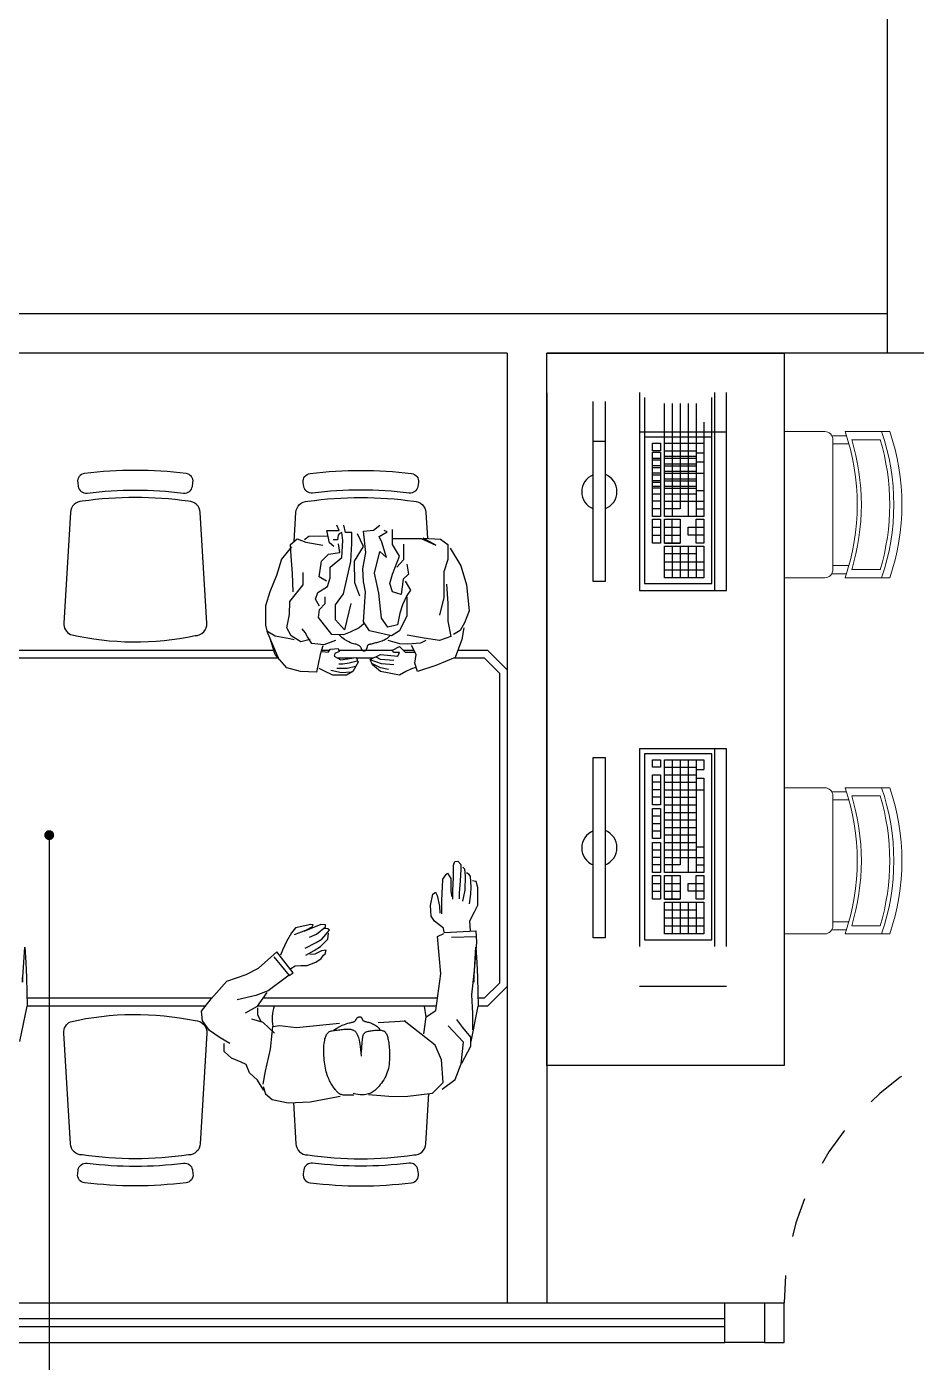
# Model space of a CAD drawing. Header units: millimetres. Extents: x 7034 to 7235, y -465 to -380.
# Drawn here: x 7093.285 to 7095.533, y -390.597 to -387.222 of the extents above; entities that cross this region are included whole.
import ezdxf

# ---------------------------------------------------------------- set-up
doc = ezdxf.new("R2010")
doc.units = ezdxf.units.MM
doc.header["$LTSCALE"] = 0.005
doc.linetypes.add('CONTINUO', pattern=[0])
doc.linetypes.add('DASHED', pattern=[19.05, 12.7, -6.35])
doc.layers.get('0').update_dxf_attribs({"linetype": 'CONTINUO'})
for name, color, linetype in [('0-COTAS', 12, 'Continuous'), ('ARQ-PEITORIAL', 4, 'Continuous'), ('ARQ-TEXTO', 3, 'Continuous'), ('ARQ_ESQUADRIA', 5, 'Continuous'), ('ARQ_JANELAALTA', 150, 'DASHED'), ('ARQ_MOBILIARIO 2', 252, 'Continuous'), ('JANELA', 10, 'Continuous')]:
    doc.layers.add(name, color=color, linetype=linetype)
doc.layers.add('0-LAYOUT', color=250, linetype='Continuous', lineweight=25)
doc.styles.add('50', font='ARIALN.TTF', dxfattribs={"height": 0.1})
doc.dimstyles.new('50', dxfattribs={"dimscale": 0, "dimtxt": 0.1, "dimasz": 0.025, "dimexe": 0.05, "dimexo": 0.05, "dimgap": 0.01, "dimtad": 1, "dimdec": 0, "dimlfac": 100, "dimzin": 0, "dimdsep": 46, "dimtxsty": '50', "dimblk": 'DOT', "dimcen": 0.02, "dimclrd": 1, "dimclre": 1, "dimclrt": 7, "dimadec": 0, "dimazin": 0, "dimtfac": 1, "dimtdec": 0, "dimtofl": 0, "dimtmove": 2, "dimatfit": 2, "dimldrblk": 'DOT', "dimfxl": 0.05, "dimtolj": 1, "dimtzin": 0, "dimlwd": -1, "dimarcsym": 0})

# ---------------------------------------------------------------- blocks, each defined once
blk = doc.blocks.new('vafres')
at = {"lineweight": 13, "ltscale": 0.2}
for p, q in [((2157.847, 914.6481), (2157.847, 914.5352)), ((2157.8675, 914.5521), (2157.8675, 914.6239)), ((2158.1958, 914.5521), (2158.1958, 914.6239)), ((2158.2163, 914.6481), (2158.2163, 914.5352)), ((2157.8573, 914.5386), (2157.8573, 914.5017)), ((2157.8778, 914.5044), (2157.8778, 914.5455)), ((2158.1856, 914.5044), (2158.1856, 914.5448)), ((2158.2061, 914.5386), (2158.2061, 914.5017)), ((2158.1958, 914.5044), (2157.8675, 914.5044)), ((2157.847, 914.4839), (2157.847, 914.3813)), ((2158.2163, 914.4839), (2158.2163, 914.3813))]:
    blk.add_line(p, q, dxfattribs=at)
for centre, radius, start, end in [((2158.0317, 914.1094), 0.5694, 71.0753, 108.9246), ((2158.0317, 914.0889), 0.5694, 71.0753, 108.9246), ((2158.0317, 914.0787), 0.5694, 73.2016, 106.7984), ((2158.0317, 914.0787), 0.5694, 73.2016, 106.7984), ((2158.0317, 913.9966), 0.5694, 71.0753, 108.9246), ((2158.0317, 914.0069), 0.5694, 73.2016, 106.7984), ((2157.8675, 914.4839), 0.0205, 90, 180), ((2158.1958, 914.4839), 0.0205, 360, 90)]:
    blk.add_arc(centre, radius, start, end, dxfattribs=at)
blk = doc.blocks.new('_DOT')
at = {"color": 0, "linetype": 'ByBlock'}
blk.add_line((-0.5, 0), (-1, 0), dxfattribs=at)
at = {"color": 0, "linetype": 'ByBlock', "const_width": 0.5}
blk.add_lwpolyline([(-0.25, 0, 1), (0.25, 0, 1)], format="xyb", close=True, dxfattribs=at)
blk = doc.blocks.new('DOT')
at = {"layer": 'ARQ-TEXTO', "color": 0, "linetype": 'ByBlock'}
blk.add_line((-0.5, 0), (-1, 0), dxfattribs=at)
at = {"layer": 'ARQ-TEXTO', "color": 0, "linetype": 'ByBlock', "const_width": 0.5}
blk.add_lwpolyline([(-0.25, 0, 1), (0.25, 0, 1)], format="xyb", close=True, dxfattribs=at)

msp = doc.modelspace()

# ---------------------------------------------------------------- linework, layer by layer
at = {"layer": '0-LAYOUT'}
for p, q in [((7094.8337, -388.1463), (7094.8337, -388.6463)), ((7094.8464, -388.159), (7094.8464, -388.629)), ((7095.0164, -388.629), (7095.0164, -388.159)), ((7095.0237, -388.6463), (7095.0237, -388.1463)), ((7095.0537, -388.6463), (7095.0537, -388.1463)), ((7094.7166, -388.6238), (7094.7166, -388.1686)), ((7094.7466, -388.1686), (7094.7466, -388.6238)), ((7094.8964, -388.459), (7094.8964, -388.174)), ((7094.9164, -388.174), (7094.9164, -388.459)), ((7094.9364, -388.174), (7094.9364, -388.44)), ((7094.9564, -388.174), (7094.9564, -388.459)), ((7094.9764, -388.174), (7094.9764, -388.459)), ((7094.9964, -388.2209), (7094.9964, -388.459)), ((7095.0237, -388.2463), (7094.8337, -388.2463)), ((7095.0164, -388.259), (7094.8464, -388.259)), ((7095.0537, -388.2463), (7095.0237, -388.2463)), ((7094.7166, -388.2686), (7094.7466, -388.2686)), ((7094.8664, -388.293), (7094.8664, -388.274)), ((7094.8664, -388.274), (7094.8864, -388.274)), ((7094.8864, -388.293), (7094.8664, -388.293)), ((7094.8664, -388.3731), (7094.8664, -388.2971)), ((7094.8664, -388.2971), (7094.8864, -388.2971)), ((7094.8864, -388.274), (7094.8864, -388.293)), ((7094.8864, -388.2971), (7094.8864, -388.3731)), ((7094.8964, -388.274), (7094.9964, -388.274)), ((7094.8964, -388.293), (7094.9764, -388.293)), ((7094.9764, -388.2985), (7094.9964, -388.2985)), ((7094.9964, -388.274), (7094.9964, -388.2985)), ((7094.8664, -388.388), (7094.8664, -388.312)), ((7094.8664, -388.312), (7094.8864, -388.312)), ((7094.8664, -388.3161), (7094.8864, -388.3161)), ((7094.8864, -388.331), (7094.8664, -388.331)), ((7094.8864, -388.312), (7094.8864, -388.388)), ((7094.8964, -388.307), (7094.9764, -388.307)), ((7094.8964, -388.312), (7094.9764, -388.312)), ((7094.8964, -388.326), (7094.9764, -388.326)), ((7094.8964, -388.331), (7094.9764, -388.331)), ((7094.9764, -388.3209), (7094.9964, -388.3209)), ((7094.8664, -388.3351), (7094.8864, -388.3351)), ((7094.8864, -388.35), (7094.8664, -388.35)), ((7094.8664, -388.3541), (7094.8864, -388.3541)), ((7094.8964, -388.345), (7094.9764, -388.345)), ((7094.8964, -388.35), (7094.9964, -388.35)), ((7094.8964, -388.364), (7094.9764, -388.364)), ((7094.8864, -388.369), (7094.8664, -388.369)), ((7094.8864, -388.3731), (7094.8664, -388.3731)), ((7094.8664, -388.459), (7094.8664, -388.383)), ((7094.8664, -388.383), (7094.8864, -388.383)), ((7094.8864, -388.388), (7094.8664, -388.388)), ((7094.8864, -388.383), (7094.8864, -388.459)), ((7094.8964, -388.369), (7094.9764, -388.369)), ((7094.8964, -388.383), (7094.9764, -388.383)), ((7094.8964, -388.388), (7094.9764, -388.388)), ((7094.9764, -388.3939), (7094.9964, -388.3939)), ((7094.8664, -388.402), (7094.8864, -388.402)), ((7094.8864, -388.421), (7094.8664, -388.421)), ((7094.8964, -388.402), (7094.9764, -388.402)), ((7094.8964, -388.421), (7094.9964, -388.421)), ((7094.8864, -388.44), (7094.8664, -388.44)), ((7094.8864, -388.459), (7094.8664, -388.459)), ((7094.8664, -388.5265), (7094.8664, -388.4665)), ((7094.8664, -388.4665), (7094.8864, -388.4665)), ((7094.8864, -388.4665), (7094.8864, -388.5265)), ((7094.9364, -388.44), (7094.8964, -388.44)), ((7094.9964, -388.459), (7094.8964, -388.459)), ((7094.8964, -388.5265), (7094.8964, -388.4665)), ((7094.8964, -388.4665), (7094.9364, -388.4665)), ((7094.9164, -388.5265), (7094.9164, -388.4665)), ((7094.9364, -388.4665), (7094.9364, -388.5265)), ((7094.9764, -388.44), (7094.9964, -388.44)), ((7094.9764, -388.4665), (7094.9964, -388.4665)), ((7094.9764, -388.5265), (7094.9764, -388.4665)), ((7094.9964, -388.4665), (7094.9964, -388.5265)), ((7094.8664, -388.4865), (7094.8864, -388.4865)), ((7094.8964, -388.4865), (7094.9364, -388.4865)), ((7094.9564, -388.5065), (7094.9564, -388.4865)), ((7094.9564, -388.4865), (7094.9964, -388.4865)), ((7094.8664, -388.5065), (7094.8864, -388.5065)), ((7094.8864, -388.5265), (7094.8664, -388.5265)), ((7094.8964, -388.5065), (7094.9364, -388.5065)), ((7094.9364, -388.5265), (7094.8964, -388.5265)), ((7094.8964, -388.5265), (7094.9364, -388.5265)), ((7094.8964, -388.614), (7094.8964, -388.534)), ((7094.8964, -388.534), (7094.9964, -388.534)), ((7094.9164, -388.534), (7094.9164, -388.614)), ((7094.9364, -388.534), (7094.9364, -388.614)), ((7094.9964, -388.5065), (7094.9564, -388.5065)), ((7094.9564, -388.534), (7094.9564, -388.614)), ((7094.9964, -388.5265), (7094.9764, -388.5265)), ((7094.9764, -388.534), (7094.9764, -388.614)), ((7094.9964, -388.534), (7094.9964, -388.614)), ((7094.9764, -388.554), (7094.8964, -388.554)), ((7094.8964, -388.574), (7094.9964, -388.574)), ((7094.8964, -388.594), (7094.9964, -388.594)), ((7094.7466, -388.6238), (7094.7166, -388.6238)), ((7094.8464, -388.629), (7095.0164, -388.629)), ((7094.9964, -388.614), (7094.8964, -388.614)), ((7094.8337, -388.6463), (7095.0237, -388.6463)), ((7095.0237, -388.6463), (7095.0537, -388.6463)), ((7094.7166, -389.5238), (7094.7166, -389.0686)), ((7094.7166, -389.0686), (7094.7466, -389.0686)), ((7094.7466, -389.0686), (7094.7466, -389.5238)), ((7094.8337, -389.0463), (7094.8337, -389.5463)), ((7095.0237, -389.0463), (7094.8337, -389.0463)), ((7094.8464, -389.059), (7094.8464, -389.529)), ((7095.0164, -389.059), (7094.8464, -389.059)), ((7094.8664, -389.093), (7094.8664, -389.074)), ((7094.8664, -389.074), (7094.8864, -389.074)), ((7094.8864, -389.074), (7094.8864, -389.093)), ((7094.8964, -389.359), (7094.8964, -389.074)), ((7094.8964, -389.074), (7094.9964, -389.074)), ((7094.9164, -389.074), (7094.9164, -389.359)), ((7094.9364, -389.074), (7094.9364, -389.34)), ((7094.9564, -389.074), (7094.9564, -389.359)), ((7094.9764, -389.074), (7094.9764, -389.359)), ((7094.9964, -389.074), (7094.9964, -389.0985)), ((7095.0164, -389.529), (7095.0164, -389.059)), ((7095.0237, -389.5463), (7095.0237, -389.0463)), ((7095.0537, -389.0463), (7095.0237, -389.0463)), ((7095.0537, -389.5463), (7095.0537, -389.0463)), ((7094.8864, -389.093), (7094.8664, -389.093)), ((7094.8964, -389.093), (7094.9764, -389.093)), ((7094.9764, -389.0985), (7094.9964, -389.0985)), ((7094.8664, -389.188), (7094.8664, -389.112)), ((7094.8664, -389.112), (7094.8864, -389.112)), ((7094.8864, -389.131), (7094.8664, -389.131)), ((7094.8864, -389.112), (7094.8864, -389.188)), ((7094.8964, -389.112), (7094.9764, -389.112)), ((7094.8964, -389.131), (7094.9764, -389.131)), ((7094.9764, -389.1209), (7094.9964, -389.1209)), ((7094.9964, -389.1209), (7094.9964, -389.359)), ((7094.8864, -389.15), (7094.8664, -389.15)), ((7094.8864, -389.169), (7094.8664, -389.169)), ((7094.8964, -389.15), (7094.9964, -389.15)), ((7094.8964, -389.169), (7094.9764, -389.169)), ((7094.8864, -389.188), (7094.8664, -389.188)), ((7094.8664, -389.2731), (7094.8664, -389.1971)), ((7094.8664, -389.1971), (7094.8864, -389.1971)), ((7094.8864, -389.1971), (7094.8864, -389.2731)), ((7094.8964, -389.188), (7094.9764, -389.188)), ((7094.8964, -389.207), (7094.9764, -389.207)), ((7094.8664, -389.2161), (7094.8864, -389.2161)), ((7094.8664, -389.2351), (7094.8864, -389.2351)), ((7094.8964, -389.226), (7094.9764, -389.226)), ((7094.8964, -389.245), (7094.9764, -389.245)), ((7094.8664, -389.2541), (7094.8864, -389.2541)), ((7094.8864, -389.2731), (7094.8664, -389.2731)), ((7094.8964, -389.264), (7094.9764, -389.264)), ((7094.8664, -389.359), (7094.8664, -389.283)), ((7094.8664, -389.283), (7094.8864, -389.283)), ((7094.8664, -389.302), (7094.8864, -389.302)), ((7094.8864, -389.283), (7094.8864, -389.359)), ((7094.8964, -389.283), (7094.9764, -389.283)), ((7094.8964, -389.302), (7094.9764, -389.302)), ((7094.9764, -389.2939), (7094.9964, -389.2939)), ((7094.8864, -389.321), (7094.8664, -389.321)), ((7094.8864, -389.34), (7094.8664, -389.34)), ((7094.8964, -389.321), (7094.9964, -389.321)), ((7094.9364, -389.34), (7094.8964, -389.34)), ((7094.9764, -389.34), (7094.9964, -389.34)), ((7094.8864, -389.359), (7094.8664, -389.359)), ((7094.8664, -389.4265), (7094.8664, -389.3665)), ((7094.8664, -389.3665), (7094.8864, -389.3665)), ((7094.8864, -389.3665), (7094.8864, -389.4265)), ((7094.9964, -389.359), (7094.8964, -389.359)), ((7094.8964, -389.4265), (7094.8964, -389.3665)), ((7094.8964, -389.3665), (7094.9364, -389.3665)), ((7094.9164, -389.4265), (7094.9164, -389.3665)), ((7094.9364, -389.3665), (7094.9364, -389.4265)), ((7094.9764, -389.3665), (7094.9964, -389.3665)), ((7094.9764, -389.4265), (7094.9764, -389.3665)), ((7094.9964, -389.3665), (7094.9964, -389.4265)), ((7094.8664, -389.3865), (7094.8864, -389.3865)), ((7094.8664, -389.4065), (7094.8864, -389.4065)), ((7094.8964, -389.3865), (7094.9364, -389.3865)), ((7094.8964, -389.4065), (7094.9364, -389.4065)), ((7094.9564, -389.4065), (7094.9564, -389.3865)), ((7094.9564, -389.3865), (7094.9964, -389.3865)), ((7094.9964, -389.4065), (7094.9564, -389.4065)), ((7094.8864, -389.4265), (7094.8664, -389.4265)), ((7094.9364, -389.4265), (7094.8964, -389.4265)), ((7094.8964, -389.4265), (7094.9364, -389.4265)), ((7094.8964, -389.514), (7094.8964, -389.434)), ((7094.8964, -389.434), (7094.9964, -389.434)), ((7094.9164, -389.434), (7094.9164, -389.514)), ((7094.9364, -389.434), (7094.9364, -389.514)), ((7094.9564, -389.434), (7094.9564, -389.514)), ((7094.9964, -389.4265), (7094.9764, -389.4265)), ((7094.9764, -389.434), (7094.9764, -389.514)), ((7094.9964, -389.434), (7094.9964, -389.514)), ((7094.9764, -389.454), (7094.8964, -389.454)), ((7094.8964, -389.474), (7094.9964, -389.474)), ((7094.8964, -389.494), (7094.9964, -389.494)), ((7094.9964, -389.514), (7094.8964, -389.514)), ((7094.7466, -389.5238), (7094.7166, -389.5238)), ((7094.8464, -389.529), (7095.0164, -389.529)), ((7094.8337, -389.6463), (7095.0237, -389.6463)), ((7095.0237, -389.6463), (7095.0537, -389.6463))]:
    msp.add_line(p, q, dxfattribs=at)
msp.add_lwpolyline([(7094.5993, -389.8469), (7094.5993, -388.0469), (7095.1993, -388.0469), (7095.1993, -389.8469)], close=True, dxfattribs=at)
at = {"layer": '0-LAYOUT', "linetype": 'ByBlock'}
for points in [[(7093.5592, -388.3927, -0.030867), (7093.6812, -388.4002, 0.408428), (7093.7034, -388.3832), (7093.7049, -388.3733, 0.419966), (7093.6875, -388.3506, 0.030916), (7093.5592, -388.3427, 0.030916), (7093.4309, -388.3506, 0.419966), (7093.4136, -388.3733), (7093.415, -388.3832, 0.408428), (7093.4373, -388.4002, -0.030867)], [(7094.1293, -388.3927, 0.030867), (7094.0073, -388.4002, -0.408428), (7093.9851, -388.3832), (7093.9837, -388.3733, -0.419966), (7094.001, -388.3506, -0.030916), (7094.1293, -388.3427, -0.030916), (7094.2576, -388.3506, -0.419966), (7094.2749, -388.3733), (7094.2735, -388.3832, -0.408428), (7094.2512, -388.4002, 0.030867)], [(7093.425, -388.4209, 0.399285), (7093.395, -388.4494), (7093.3781, -388.7288, 0.305593), (7093.3954, -388.7575, 0.109362), (7093.7104, -388.7603, 0.429301), (7093.7403, -388.7288), (7093.7234, -388.4494, 0.399285), (7093.6935, -388.4209, 0.071734)], [(7093.425, -390.0728, -0.399285), (7093.395, -390.0444), (7093.3781, -389.765, -0.305593), (7093.3954, -389.7363, -0.109362), (7093.7104, -389.7335, -0.429301), (7093.7403, -389.765), (7093.7234, -390.0444, -0.399285), (7093.6935, -390.0728, -0.071734)], [(7093.5592, -390.1011, 0.030867), (7093.6812, -390.0935, -0.408428), (7093.7034, -390.1105), (7093.7049, -390.1204, -0.419966), (7093.6875, -390.1431, -0.030916), (7093.5592, -390.1511, -0.030916), (7093.4309, -390.1431, -0.419966), (7093.4136, -390.1204), (7093.415, -390.1105, -0.408428), (7093.4373, -390.0935, 0.030867)], [(7094.1293, -390.1011, -0.030867), (7094.0073, -390.0935, 0.408428), (7093.9851, -390.1105), (7093.9837, -390.1204, 0.419966), (7094.001, -390.1431, 0.030916), (7094.1293, -390.1511, 0.030916), (7094.2576, -390.1431, 0.419966), (7094.2749, -390.1204), (7094.2735, -390.1105, 0.408428), (7094.2512, -390.0935, -0.030867)]]:
    msp.add_lwpolyline(points, format="xyb", close=True, dxfattribs=at)
for points in [[(7093.9607, -388.5225), (7093.9651, -388.4494, -0.399285), (7093.9951, -388.4209, -0.071734), (7094.2635, -388.4209, -0.399285), (7094.2935, -388.4494), (7094.2974, -388.5144)], [(7093.9588, -389.9404), (7093.9651, -390.0444, 0.399285), (7093.9951, -390.0728, 0.071734), (7094.2635, -390.0728, 0.399285), (7094.2935, -390.0444), (7094.3012, -389.9177)]]:
    msp.add_lwpolyline(points, format="xyb", dxfattribs=at)
for points in [[(7092.8118, -388.7969), (7093.9125, -388.7969)], [(7094.03, -388.7969), (7094.0507, -388.7969)], [(7094.0731, -388.7969), (7094.2103, -388.7969)], [(7094.2359, -388.7969), (7094.263, -388.7969)], [(7094.3749, -388.7969), (7094.4493, -388.7969), (7094.4993, -388.8469), (7094.4993, -389.6469), (7094.4493, -389.6969), (7094.425, -389.6969)], [(7092.7957, -388.8169), (7093.9209, -388.8169)], [(7094.0696, -388.8169), (7094.1114, -388.8169)], [(7094.1179, -388.8169), (7094.1603, -388.8169)], [(7094.3662, -388.8169), (7094.441, -388.8169), (7094.4793, -388.8552), (7094.4793, -389.6386), (7094.441, -389.6769), (7094.4252, -389.6769)], [(7093.7527, -389.6769), (7093.2852, -389.6769)], [(7094.3227, -389.6769), (7093.8822, -389.6769)], [(7093.7366, -389.6969), (7093.2849, -389.6969)], [(7094.3201, -389.6969), (7093.8682, -389.6969)]]:
    msp.add_lwpolyline(points, dxfattribs=at)
at = {"layer": '0-LAYOUT'}
for centre, radius, start, end in [((7094.7337, -388.397), 0.0462, 111.7976, 248.2024), ((7094.7298, -388.3963), 0.0468, 290.9733, 69.0267), ((7094.7337, -389.297), 0.0462, 111.7976, 248.2024), ((7094.7298, -389.2963), 0.0468, 290.9733, 69.0267)]:
    msp.add_arc(centre, radius, start, end, dxfattribs=at)
at = {"layer": 'ARQ-PEITORIAL'}
for p, q in [((7095.4593, -385.1469), (7095.4593, -388.0469)), ((7095.4593, -387.9469), (7090.6293, -387.9469)), ((7094.4993, -388.0469), (7090.7293, -388.0469)), ((7094.4993, -388.0469), (7094.4993, -390.4469)), ((7095.9993, -388.0469), (7094.5993, -388.0469)), ((7094.5993, -388.1469), (7094.5993, -390.4469))]:
    msp.add_line(p, q, dxfattribs=at)
at = {"layer": 'ARQ_ESQUADRIA'}
for p, q in [((7095.1493, -390.4469), (7095.1993, -390.4469)), ((7095.1993, -390.5469), (7095.1993, -390.4469)), ((7095.0493, -390.4869), (7090.7293, -390.4869)), ((7095.0493, -390.5069), (7090.7293, -390.5069)), ((7095.1493, -390.5469), (7095.1993, -390.5469))]:
    msp.add_line(p, q, dxfattribs=at)
at = {"layer": 'ARQ_JANELAALTA'}
msp.add_arc((7095.9, -390.4469), 0.7007, 92.5089, 180, dxfattribs=at)
at = {"layer": 'ARQ_MOBILIARIO 2', "linetype": 'Continuous'}
for p, q in [((7094.0435, -388.4949), (7094.0747, -388.495)), ((7094.0499, -388.5255), (7094.0435, -388.4949)), ((7094.0747, -388.495), (7094.0683, -388.481)), ((7094.0747, -388.5029), (7094.0719, -388.5069)), ((7094.0811, -388.4996), (7094.0747, -388.5029)), ((7094.0838, -388.5196), (7094.0811, -388.4996)), ((7094.0903, -388.4996), (7094.0866, -388.481)), ((7094.1068, -388.4996), (7094.0903, -388.4996)), ((7094.1068, -388.5275), (7094.1068, -388.4996)), ((7094.1361, -388.5349), (7094.1206, -388.503)), ((7094.1362, -388.4963), (7094.1609, -388.4937)), ((7094.1416, -388.5502), (7094.1362, -388.4963)), ((7094.1609, -388.4937), (7094.1775, -388.4811)), ((7094.1756, -388.5103), (7094.1958, -388.4984)), ((7094.1958, -388.4984), (7094.1885, -388.4951)), ((7094.2095, -388.5303), (7094.2096, -388.4918)), ((7093.9536, -388.5361), (7093.9288, -388.5673)), ((7093.9517, -388.5301), (7093.9683, -388.5161)), ((7093.9535, -388.5593), (7093.9517, -388.5301)), ((7093.9683, -388.5161), (7093.9903, -388.5241)), ((7093.9976, -388.5102), (7093.9866, -388.5181)), ((7093.9903, -388.5241), (7094.0334, -388.5315)), ((7094.0464, -388.5089), (7093.9976, -388.5102)), ((7094.0609, -388.5348), (7094.0499, -388.5255)), ((7094.0701, -388.5182), (7094.0591, -388.5182)), ((7094.0719, -388.5069), (7094.0701, -388.5182)), ((7094.0765, -388.5501), (7094.0728, -388.5288)), ((7094.0811, -388.5627), (7094.0838, -388.5196)), ((7094.104, -388.5734), (7094.1068, -388.5275)), ((7094.1132, -388.5721), (7094.1361, -388.5349)), ((7094.182, -388.5243), (7094.1756, -388.5103)), ((7094.1939, -388.5628), (7094.182, -388.5243)), ((7094.2095, -388.515), (7094.282, -388.5151)), ((7094.2269, -388.5595), (7094.2095, -388.5303)), ((7094.237, -388.529), (7094.237, -388.5689)), ((7094.282, -388.5151), (7094.3187, -388.5317)), ((7094.2866, -388.5137), (7094.3306, -388.5164)), ((7094.3187, -388.5317), (7094.2866, -388.5137)), ((7094.3306, -388.5164), (7094.349, -388.5304)), ((7094.349, -388.5304), (7094.3489, -388.5676)), ((7093.9288, -388.5673), (7093.9159, -388.6084)), ((7093.9562, -388.6038), (7093.9535, -388.5593)), ((7094.0297, -388.572), (7094.0471, -388.5547)), ((7094.0471, -388.5547), (7094.0765, -388.5501)), ((7094.0517, -388.5873), (7094.0811, -388.5627)), ((7094.1342, -388.592), (7094.1416, -388.5502)), ((7094.1636, -388.6027), (7094.1774, -388.5475)), ((7094.1774, -388.5475), (7094.1939, -388.5628)), ((7094.2095, -388.6054), (7094.2269, -388.5595)), ((7094.237, -388.5689), (7094.2205, -388.5874)), ((7094.3489, -388.5676), (7094.3388, -388.5995)), ((7094.3554, -388.5397), (7094.382, -388.5843)), ((7093.958, -388.6497), (7093.9562, -388.6038)), ((7093.9837, -388.6318), (7093.9838, -388.6005)), ((7094.0241, -388.6119), (7094.0297, -388.572)), ((7094.0517, -388.6145), (7094.0517, -388.5873)), ((7094.0856, -388.6544), (7094.104, -388.5734)), ((7094.114, -388.6272), (7094.1132, -388.5721)), ((7094.136, -388.6239), (7094.1342, -388.592)), ((7094.1746, -388.6532), (7094.1636, -388.6027)), ((7094.2453, -388.5795), (7094.2498, -388.6054)), ((7094.3388, -388.5995), (7094.3388, -388.664)), ((7094.382, -388.5843), (7094.3966, -388.6321)), ((7093.9159, -388.6084), (7093.8993, -388.6496)), ((7093.9498, -388.6743), (7093.9837, -388.6318)), ((7094.0204, -388.6517), (7094.0452, -388.6365)), ((7094.0425, -388.6225), (7094.0241, -388.6119)), ((7094.0452, -388.6365), (7094.0517, -388.6145)), ((7094.1268, -388.6611), (7094.114, -388.6272)), ((7094.1406, -388.6498), (7094.136, -388.6239)), ((7094.2021, -388.6286), (7094.2095, -388.6054)), ((7094.2094, -388.6499), (7094.2021, -388.6286)), ((7094.2361, -388.618), (7094.2314, -388.6566)), ((7094.2498, -388.6054), (7094.2361, -388.618)), ((7094.2416, -388.6227), (7094.2544, -388.6453)), ((7094.3461, -388.6301), (7094.3488, -388.6793)), ((7094.3966, -388.6321), (7094.403, -388.6979)), ((7093.8993, -388.6496), (7093.8883, -388.6855)), ((7094.0149, -388.6683), (7094.0204, -388.6517)), ((7094.025, -388.6856), (7094.0149, -388.6683)), ((7094.0388, -388.679), (7094.0388, -388.6624)), ((7094.0654, -388.6823), (7094.0856, -388.6544)), ((7094.136, -388.7256), (7094.1406, -388.6498)), ((7094.1818, -388.7163), (7094.1746, -388.6532)), ((7094.2314, -388.6566), (7094.2094, -388.6499)), ((7094.2452, -388.6592), (7094.2342, -388.6825)), ((7094.2452, -388.6626), (7094.2451, -388.7104)), ((7094.2544, -388.6453), (7094.2452, -388.6592)), ((7094.3388, -388.664), (7094.3277, -388.7085)), ((7093.8883, -388.6855), (7093.8882, -388.734)), ((7093.9488, -388.7068), (7093.9498, -388.6743)), ((7094.0222, -388.7142), (7094.025, -388.6943)), ((7094.025, -388.6943), (7094.0388, -388.679)), ((7094.0653, -388.7209), (7094.0654, -388.6823)), ((7094.1039, -388.679), (7094.0882, -388.7455)), ((7094.2277, -388.7037), (7094.2222, -388.733)), ((7094.2342, -388.6825), (7094.2277, -388.7037)), ((7094.3488, -388.6793), (7094.3488, -388.7238)), ((7094.403, -388.6979), (7094.391, -388.7285)), ((7093.8882, -388.734), (7093.8919, -388.748)), ((7093.9424, -388.7407), (7093.9488, -388.7068)), ((7094.0561, -388.7574), (7094.0222, -388.7142)), ((7094.0882, -388.7455), (7094.0653, -388.7209)), ((7094.1369, -388.7302), (7094.1249, -388.7409)), ((7094.1515, -388.7482), (7094.136, -388.7256)), ((7094.1974, -388.7389), (7094.1818, -388.7163)), ((7094.2222, -388.733), (7094.1974, -388.7389)), ((7094.2451, -388.7104), (7094.2268, -388.7482)), ((7094.3488, -388.7238), (7094.357, -388.7623)), ((7094.391, -388.7285), (7094.38, -388.7471)), ((7093.8919, -388.748), (7093.913, -388.7606)), ((7093.9209, -388.817), (7093.8928, -388.75)), ((7093.913, -388.8078), (7093.8992, -388.7652)), ((7093.913, -388.7606), (7093.9497, -388.7679)), ((7093.9534, -388.7606), (7093.9424, -388.7407)), ((7093.9497, -388.7679), (7093.9607, -388.7699)), ((7093.9772, -388.7759), (7093.9534, -388.7606)), ((7094.0011, -388.77), (7093.9772, -388.7759)), ((7093.9882, -388.7527), (7093.9809, -388.7434)), ((7093.9946, -388.7633), (7093.9882, -388.7527)), ((7094.0056, -388.7806), (7093.9946, -388.7633)), ((7094.0653, -388.7727), (7094.0359, -388.7833)), ((7094.0855, -388.7588), (7094.0561, -388.7574)), ((7094.0816, -388.765), (7094.0745, -388.7587)), ((7094.088, -388.7699), (7094.0816, -388.765)), ((7094.102, -388.7515), (7094.0855, -388.7588)), ((7094.0937, -388.7737), (7094.088, -388.7699)), ((7094.1249, -388.7409), (7094.102, -388.7515)), ((7094.2066, -388.7609), (7094.1515, -388.7482)), ((7094.186, -388.773), (7094.1828, -388.7742)), ((7094.1893, -388.7716), (7094.186, -388.773)), ((7094.1926, -388.7697), (7094.1893, -388.7716)), ((7094.196, -388.7674), (7094.1926, -388.7697)), ((7094.1995, -388.7645), (7094.196, -388.7674)), ((7094.2277, -388.7808), (7094.1983, -388.7728)), ((7094.2029, -388.7609), (7094.1995, -388.7645)), ((7094.2268, -388.7482), (7094.2066, -388.7609)), ((7094.2891, -388.7669), (7094.246, -388.7589)), ((7094.2937, -388.7729), (7094.2799, -388.7795)), ((7094.3277, -388.7729), (7094.2891, -388.7669)), ((7094.357, -388.7623), (7094.3277, -388.7729)), ((7094.38, -388.7471), (7094.3635, -388.7577)), ((7094.3845, -388.7703), (7094.368, -388.8161)), ((7094.3892, -388.7411), (7094.3845, -388.7703)), ((7094.0359, -388.7833), (7094.0056, -388.7806)), ((7094.0332, -388.7866), (7094.0267, -388.8079)), ((7094.0313, -388.8006), (7094.0469, -388.8019)), ((7094.0469, -388.8019), (7094.0524, -388.7946)), ((7094.0524, -388.7946), (7094.0717, -388.7926)), ((7094.0634, -388.8053), (7094.0616, -388.8126)), ((7094.0744, -388.8006), (7094.0634, -388.8053)), ((7094.0717, -388.7926), (7094.0744, -388.8006)), ((7094.0988, -388.7765), (7094.0937, -388.7737)), ((7094.1033, -388.7785), (7094.0988, -388.7765)), ((7094.1072, -388.7799), (7094.1033, -388.7785)), ((7094.1107, -388.7809), (7094.1072, -388.7799)), ((7094.1138, -388.7817), (7094.1107, -388.7809)), ((7094.1165, -388.7824), (7094.1138, -388.7817)), ((7094.1189, -388.7831), (7094.1165, -388.7824)), ((7094.121, -388.7837), (7094.1189, -388.7831)), ((7094.1228, -388.7844), (7094.121, -388.7837)), ((7094.1244, -388.7852), (7094.1228, -388.7844)), ((7094.1257, -388.786), (7094.1244, -388.7852)), ((7094.1269, -388.7868), (7094.1257, -388.786)), ((7094.1278, -388.7877), (7094.1269, -388.7868)), ((7094.1286, -388.7887), (7094.1278, -388.7877)), ((7094.1292, -388.7898), (7094.1286, -388.7887)), ((7094.1298, -388.7909), (7094.1292, -388.7898)), ((7094.1303, -388.792), (7094.1298, -388.7909)), ((7094.1308, -388.7932), (7094.1303, -388.792)), ((7094.1312, -388.7943), (7094.1308, -388.7932)), ((7094.1317, -388.7953), (7094.1312, -388.7943)), ((7094.1322, -388.7963), (7094.1317, -388.7953)), ((7094.1328, -388.7972), (7094.1322, -388.7963)), ((7094.1335, -388.798), (7094.1328, -388.7972)), ((7094.1343, -388.7987), (7094.1335, -388.798)), ((7094.1351, -388.7992), (7094.1343, -388.7987)), ((7094.1359, -388.7996), (7094.1351, -388.7992)), ((7094.1368, -388.7998), (7094.1359, -388.7996)), ((7094.1376, -388.7999), (7094.1368, -388.7998)), ((7094.1385, -388.7997), (7094.1376, -388.7999)), ((7094.1393, -388.7993), (7094.1385, -388.7997)), ((7094.1402, -388.7987), (7094.1393, -388.7993)), ((7094.141, -388.7979), (7094.1402, -388.7987)), ((7094.1417, -388.7971), (7094.141, -388.7979)), ((7094.1424, -388.7961), (7094.1417, -388.7971)), ((7094.143, -388.795), (7094.1424, -388.7961)), ((7094.1436, -388.7939), (7094.143, -388.795)), ((7094.144, -388.7927), (7094.1436, -388.7939)), ((7094.1444, -388.7915), (7094.144, -388.7927)), ((7094.1447, -388.7904), (7094.1444, -388.7915)), ((7094.1449, -388.7893), (7094.1447, -388.7904)), ((7094.1452, -388.7882), (7094.1449, -388.7893)), ((7094.1455, -388.7872), (7094.1452, -388.7882)), ((7094.1458, -388.7863), (7094.1455, -388.7872)), ((7094.1463, -388.7854), (7094.1458, -388.7863)), ((7094.1469, -388.7847), (7094.1463, -388.7854)), ((7094.1477, -388.7841), (7094.1469, -388.7847)), ((7094.1486, -388.7836), (7094.1477, -388.7841)), ((7094.1497, -388.7832), (7094.1486, -388.7836)), ((7094.151, -388.7828), (7094.1497, -388.7832)), ((7094.1524, -388.7825), (7094.151, -388.7828)), ((7094.154, -388.7821), (7094.1524, -388.7825)), ((7094.1556, -388.7817), (7094.154, -388.7821)), ((7094.1575, -388.7813), (7094.1556, -388.7817)), ((7094.1594, -388.7808), (7094.1575, -388.7813)), ((7094.1615, -388.7803), (7094.1594, -388.7808)), ((7094.1637, -388.7796), (7094.1615, -388.7803)), ((7094.1661, -388.779), (7094.1637, -388.7796)), ((7094.1685, -388.7783), (7094.1661, -388.779)), ((7094.1711, -388.7775), (7094.1685, -388.7783)), ((7094.1739, -388.7767), (7094.1711, -388.7775)), ((7094.1767, -388.7759), (7094.1739, -388.7767)), ((7094.1797, -388.7751), (7094.1767, -388.7759)), ((7094.1828, -388.7742), (7094.1797, -388.7751)), ((7094.2093, -388.7974), (7094.2267, -388.7881)), ((7094.212, -388.8034), (7094.2093, -388.7974)), ((7094.2267, -388.8034), (7094.212, -388.8034)), ((7094.223, -388.8127), (7094.2267, -388.8034)), ((7094.2267, -388.7881), (7094.2414, -388.8021)), ((7094.2478, -388.7822), (7094.2277, -388.7808)), ((7094.2414, -388.8021), (7094.2643, -388.8021)), ((7094.2799, -388.7795), (7094.2478, -388.7822)), ((7094.2689, -388.8081), (7094.257, -388.7855)), ((7093.9423, -388.8417), (7093.913, -388.8078)), ((7094.0267, -388.8079), (7094.0175, -388.8524)), ((7094.0616, -388.8126), (7094.079, -388.8219)), ((7094.0833, -388.8328), (7094.0739, -388.8328)), ((7094.079, -388.8219), (7094.1175, -388.8159)), ((7094.0994, -388.8302), (7094.0833, -388.8328)), ((7094.1154, -388.8385), (7094.0947, -388.8432)), ((7094.1201, -388.825), (7094.0994, -388.8302)), ((7094.1221, -388.8279), (7094.1092, -388.8511)), ((7094.1175, -388.8159), (7094.1221, -388.8279)), ((7094.1524, -388.8206), (7094.179, -388.808)), ((7094.1588, -388.8346), (7094.1524, -388.8206)), ((7094.1818, -388.8318), (7094.1528, -388.8214)), ((7094.1787, -388.8422), (7094.1569, -388.8308)), ((7094.179, -388.8512), (7094.1588, -388.8346)), ((7094.1788, -388.8204), (7094.1679, -388.8152)), ((7094.213, -388.8236), (7094.1788, -388.8204)), ((7094.179, -388.808), (7094.223, -388.8127)), ((7094.213, -388.8344), (7094.1818, -388.8318)), ((7094.2661, -388.83), (7094.2689, -388.8081)), ((7094.2725, -388.8513), (7094.2661, -388.83)), ((7094.3184, -388.836), (7094.2725, -388.8513)), ((7094.368, -388.8161), (7094.3184, -388.836)), ((7093.9771, -388.851), (7093.9423, -388.8417)), ((7094.0175, -388.8524), (7093.9771, -388.851)), ((7094.0359, -388.8497), (7094.0239, -388.8438)), ((7094.0588, -388.8604), (7094.0359, -388.8497)), ((7094.0806, -388.8545), (7094.0537, -388.8489)), ((7094.0927, -388.8604), (7094.0588, -388.8604)), ((7094.0947, -388.8432), (7094.0682, -388.8432)), ((7094.1051, -388.8525), (7094.0806, -388.8545)), ((7094.1092, -388.8511), (7094.0927, -388.8604)), ((7094.199, -388.8463), (7094.1787, -388.8422)), ((7094.2267, -388.8605), (7094.179, -388.8512)), ((7094.2432, -388.8513), (7094.2267, -388.8605)), ((7094.257, -388.844), (7094.2432, -388.8513)), ((7094.268, -388.8406), (7094.257, -388.844)), ((7094.3634, -389.3716), (7094.3635, -389.3406)), ((7094.3635, -389.3406), (7094.3664, -389.3316)), ((7094.3664, -389.3316), (7094.3748, -389.33)), ((7094.3748, -389.33), (7094.3816, -389.3391)), ((7094.3816, -389.3391), (7094.3823, -389.3512)), ((7094.3921, -389.3505), (7094.3868, -389.3452)), ((7094.3355, -389.3965), (7094.3362, -389.3761)), ((7094.3362, -389.3761), (7094.3445, -389.364)), ((7094.3445, -389.364), (7094.3484, -389.361)), ((7094.3484, -389.361), (7094.3566, -389.3739)), ((7094.3566, -389.3739), (7094.3566, -389.389)), ((7094.3619, -389.4048), (7094.3634, -389.3716)), ((7094.38, -389.3799), (7094.3778, -389.4116)), ((7094.3823, -389.3512), (7094.38, -389.3799)), ((7094.3936, -389.3686), (7094.3921, -389.3505)), ((7094.3929, -389.4033), (7094.3936, -389.3686)), ((7094.4034, -389.3641), (7094.3967, -389.3595)), ((7094.4065, -389.3693), (7094.4034, -389.3641)), ((7094.408, -389.395), (7094.4065, -389.3693)), ((7094.4208, -389.3822), (7094.4118, -389.3799)), ((7094.3052, -389.4425), (7094.3112, -389.4138)), ((7094.3112, -389.4138), (7094.3181, -389.4086)), ((7094.3181, -389.4086), (7094.3218, -389.4176)), ((7094.3339, -389.4312), (7094.3347, -389.4101)), ((7094.3347, -389.4101), (7094.3355, -389.3965)), ((7094.3566, -389.389), (7094.3566, -389.4071)), ((7094.3566, -389.4071), (7094.3588, -389.4207)), ((7094.3619, -389.4268), (7094.3619, -389.4048)), ((7094.3778, -389.4116), (7094.3778, -389.426)), ((7094.3868, -389.4313), (7094.3929, -389.4033)), ((7094.4042, -389.4381), (7094.4073, -389.4139)), ((7094.4073, -389.4139), (7094.408, -389.395)), ((7094.4246, -389.3973), (7094.4208, -389.3822)), ((7094.4246, -389.4419), (7094.4246, -389.3973)), ((7094.3067, -389.469), (7094.3052, -389.4425)), ((7094.3218, -389.4176), (7094.3278, -389.4441)), ((7094.3278, -389.4441), (7094.3293, -389.4622)), ((7094.3339, -389.4638), (7094.3339, -389.4312)), ((7094.4162, -389.4585), (7094.4246, -389.4419)), ((7094.3158, -389.4818), (7094.3067, -389.469)), ((7094.3384, -389.5), (7094.3158, -389.4818)), ((7094.4049, -389.4812), (7094.4162, -389.4585)), ((7094.4064, -389.5061), (7094.4049, -389.4812)), ((7093.9536, -389.5116), (7093.941, -389.5331)), ((7093.9639, -389.499), (7093.9536, -389.5116)), ((7093.9618, -389.516), (7093.9906, -389.505)), ((7094.0025, -389.4902), (7093.9639, -389.499)), ((7094.0284, -389.4902), (7093.9854, -389.5079)), ((7093.9906, -389.505), (7094.0061, -389.4961)), ((7093.9995, -389.5228), (7094.0173, -389.5153)), ((7094.0084, -389.4909), (7094.0025, -389.4902)), ((7094.0061, -389.4961), (7094.0084, -389.4909)), ((7094.0173, -389.5153), (7094.0403, -389.4961)), ((7094.0403, -389.4917), (7094.0284, -389.4902)), ((7094.0306, -389.5279), (7094.0499, -389.505)), ((7094.0462, -389.5013), (7094.0365, -389.5005)), ((7094.0403, -389.4961), (7094.0403, -389.4917)), ((7094.0499, -389.505), (7094.0462, -389.5013)), ((7094.0462, -389.5279), (7094.0476, -389.5124)), ((7094.3232, -389.5209), (7094.3394, -389.5129)), ((7094.3399, -389.5106), (7094.3384, -389.5)), ((7094.3399, -389.5106), (7094.4196, -389.5067)), ((7094.4196, -389.5067), (7094.4216, -389.5355)), ((7093.941, -389.5331), (7093.9313, -389.5553)), ((7093.9883, -389.5501), (7094.0165, -389.5361)), ((7094.0113, -389.5561), (7094.0276, -389.5457)), ((7094.0165, -389.5361), (7094.0306, -389.5279)), ((7094.0276, -389.5457), (7094.0462, -389.5279)), ((7094.3314, -389.6153), (7094.3232, -389.5209)), ((7094.3581, -389.5229), (7094.4217, -389.521)), ((7094.4216, -389.5355), (7094.4154, -389.6071)), ((7093.8702, -389.6007), (7093.9172, -389.5597)), ((7093.9092, -389.572), (7093.9479, -389.619)), ((7093.9583, -389.613), (7093.9172, -389.5597)), ((7093.9313, -389.5553), (7093.9262, -389.5679)), ((7093.9898, -389.5679), (7094.0113, -389.5561)), ((7094.0128, -389.5657), (7094.0002, -389.5665)), ((7094.0298, -389.5569), (7094.0128, -389.5657)), ((7094.0158, -389.5857), (7094.0291, -389.5768)), ((7094.0291, -389.5768), (7094.035, -389.5679)), ((7094.0417, -389.5554), (7094.0298, -389.5569)), ((7094.035, -389.5679), (7094.0394, -389.5642)), ((7094.0394, -389.5642), (7094.0417, -389.5554)), ((7093.8394, -389.617), (7093.8702, -389.6007)), ((7093.9479, -389.619), (7093.9583, -389.613)), ((7093.952, -389.602), (7093.9631, -389.5953)), ((7093.9631, -389.5953), (7093.9772, -389.5938)), ((7093.9772, -389.5938), (7093.9935, -389.5939)), ((7093.9935, -389.5939), (7094.0158, -389.5857)), ((7094.321, -389.6891), (7094.3314, -389.6153)), ((7094.4154, -389.6071), (7094.4091, -389.6686)), ((7093.7513, -389.6785), (7093.7903, -389.6335)), ((7093.7903, -389.6335), (7093.8394, -389.617)), ((7093.9478, -389.6189), (7093.8947, -389.658)), ((7093.7267, -389.7092), (7093.7513, -389.6785)), ((7093.8639, -389.6703), (7093.8169, -389.6805)), ((7093.8947, -389.658), (7093.8639, -389.6703)), ((7093.868, -389.6971), (7093.8926, -389.6621)), ((7094.4091, -389.6686), (7094.4112, -389.7157)), ((7093.2849, -389.6968), (7093.2668, -389.7865)), ((7093.7288, -389.7338), (7093.7267, -389.7092)), ((7093.8373, -389.7133), (7093.868, -389.6971)), ((7093.868, -389.7011), (7093.868, -389.7176)), ((7093.868, -389.7176), (7093.8763, -389.7359)), ((7094.2944, -389.7239), (7094.2899, -389.6969)), ((7094.2944, -389.7239), (7094.3189, -389.7076)), ((7094.3189, -389.7076), (7094.321, -389.6891)), ((7094.4251, -389.6968), (7094.407, -389.7865)), ((7094.4112, -389.7157), (7094.4111, -389.7567)), ((7093.7471, -389.7583), (7093.7288, -389.7338)), ((7093.8822, -389.7379), (7093.8535, -389.7298)), ((7093.9112, -389.7647), (7093.8822, -389.7379)), ((7093.905, -389.7647), (7093.9071, -389.7481)), ((7093.9071, -389.7481), (7093.9233, -389.7461)), ((7093.9233, -389.7461), (7093.9665, -389.7504)), ((7093.9665, -389.7504), (7094.075, -389.7402)), ((7094.0688, -389.7524), (7094.0761, -389.7484)), ((7094.0761, -389.7484), (7094.0823, -389.7453)), ((7094.0823, -389.7453), (7094.0877, -389.743)), ((7094.0877, -389.743), (7094.0922, -389.7413)), ((7094.0922, -389.7413), (7094.0961, -389.7401)), ((7094.0961, -389.7401), (7094.0994, -389.7393)), ((7094.0994, -389.7393), (7094.1021, -389.7386)), ((7094.1021, -389.7386), (7094.1044, -389.7381)), ((7094.1044, -389.7381), (7094.1064, -389.7377)), ((7094.1064, -389.7377), (7094.1081, -389.7373)), ((7094.1081, -389.7373), (7094.1094, -389.7369)), ((7094.1094, -389.7369), (7094.1106, -389.7366)), ((7094.1106, -389.7366), (7094.1115, -389.7362)), ((7094.1115, -389.7362), (7094.1124, -389.7359)), ((7094.1124, -389.7359), (7094.1131, -389.7355)), ((7094.1131, -389.7355), (7094.1138, -389.7351)), ((7094.1138, -389.7351), (7094.1144, -389.7346)), ((7094.1144, -389.7346), (7094.1149, -389.7341)), ((7094.1149, -389.7341), (7094.1155, -389.7335)), ((7094.1155, -389.7335), (7094.116, -389.7329)), ((7094.116, -389.7329), (7094.1164, -389.7323)), ((7094.1164, -389.7323), (7094.1168, -389.7316)), ((7094.1168, -389.7316), (7094.1172, -389.7309)), ((7094.1172, -389.7309), (7094.1176, -389.7301)), ((7094.1176, -389.7301), (7094.118, -389.7294)), ((7094.118, -389.7294), (7094.1184, -389.7286)), ((7094.1184, -389.7286), (7094.1188, -389.7278)), ((7094.1188, -389.7278), (7094.1193, -389.7271)), ((7094.1193, -389.7271), (7094.1199, -389.7264)), ((7094.1199, -389.7264), (7094.1205, -389.7257)), ((7094.1205, -389.7257), (7094.1212, -389.7252)), ((7094.1212, -389.7252), (7094.1221, -389.7247)), ((7094.1221, -389.7247), (7094.123, -389.7243)), ((7094.123, -389.7243), (7094.124, -389.724)), ((7094.124, -389.724), (7094.1251, -389.7238)), ((7094.1251, -389.7238), (7094.1262, -389.7238)), ((7094.1262, -389.7238), (7094.1272, -389.7238)), ((7094.1272, -389.7238), (7094.1282, -389.7241)), ((7094.1282, -389.7241), (7094.1291, -389.7244)), ((7094.1291, -389.7244), (7094.1298, -389.7249)), ((7094.1298, -389.7249), (7094.1305, -389.7256)), ((7094.1305, -389.7256), (7094.1311, -389.7263)), ((7094.1311, -389.7263), (7094.1316, -389.7271)), ((7094.1316, -389.7271), (7094.1321, -389.7279)), ((7094.1321, -389.7279), (7094.1325, -389.7288)), ((7094.1325, -389.7288), (7094.1328, -389.7296)), ((7094.1328, -389.7296), (7094.1331, -389.7304)), ((7094.1331, -389.7304), (7094.1334, -389.7311)), ((7094.1334, -389.7311), (7094.1336, -389.7317)), ((7094.1336, -389.7317), (7094.134, -389.7323)), ((7094.134, -389.7323), (7094.1344, -389.7328)), ((7094.1344, -389.7328), (7094.135, -389.7333)), ((7094.135, -389.7333), (7094.1358, -389.7338)), ((7094.1358, -389.7338), (7094.1368, -389.7343)), ((7094.1368, -389.7343), (7094.1381, -389.7348)), ((7094.1381, -389.7348), (7094.1397, -389.7353)), ((7094.1397, -389.7353), (7094.1415, -389.7358)), ((7094.1415, -389.7358), (7094.1436, -389.7364)), ((7094.1436, -389.7364), (7094.1459, -389.7371)), ((7094.1459, -389.7371), (7094.1483, -389.7377)), ((7094.1483, -389.7377), (7094.1509, -389.7385)), ((7094.1509, -389.7385), (7094.1535, -389.7393)), ((7094.1535, -389.7393), (7094.1561, -389.7402)), ((7094.1561, -389.7402), (7094.1588, -389.7413)), ((7094.1588, -389.7413), (7094.1615, -389.7424)), ((7094.1615, -389.7424), (7094.1641, -389.7438)), ((7094.1641, -389.7438), (7094.1667, -389.7454)), ((7094.1667, -389.7454), (7094.1693, -389.7474)), ((7094.1693, -389.7474), (7094.1719, -389.7497)), ((7094.1719, -389.7497), (7094.1744, -389.7525)), ((7094.1734, -389.738), (7094.2429, -389.7341)), ((7094.3168, -389.7957), (7094.2391, -389.7341)), ((7094.2881, -389.7669), (7094.2944, -389.7239)), ((7094.3887, -389.7875), (7094.3497, -389.7464)), ((7094.3866, -389.7507), (7094.3721, -389.7302)), ((7094.407, -389.7752), (7094.3866, -389.7507)), ((7093.7737, -389.7768), (7093.7471, -389.7583)), ((7093.7982, -389.7911), (7093.7737, -389.7768)), ((7093.9008, -389.8057), (7093.905, -389.7647)), ((7094.0371, -389.7873), (7094.0378, -389.7834)), ((7094.0378, -389.7834), (7094.0386, -389.7798)), ((7094.0386, -389.7798), (7094.0395, -389.7765)), ((7094.0395, -389.7765), (7094.0405, -389.7735)), ((7094.0405, -389.7735), (7094.0416, -389.7708)), ((7094.0416, -389.7708), (7094.0428, -389.7684)), ((7094.0428, -389.7684), (7094.0441, -389.7664)), ((7094.0441, -389.7664), (7094.0455, -389.7647)), ((7094.0455, -389.7647), (7094.047, -389.7632)), ((7094.047, -389.7632), (7094.0486, -389.7621)), ((7094.0486, -389.7621), (7094.0504, -389.7611)), ((7094.0504, -389.7611), (7094.0524, -389.7603)), ((7094.0524, -389.7603), (7094.0546, -389.7596)), ((7094.0546, -389.7596), (7094.0571, -389.759)), ((7094.0571, -389.759), (7094.0598, -389.7585)), ((7094.0598, -389.7585), (7094.0628, -389.758)), ((7094.0605, -389.7575), (7094.0688, -389.7524)), ((7094.0628, -389.758), (7094.0661, -389.7575)), ((7094.0661, -389.7575), (7094.0695, -389.7571)), ((7094.0695, -389.7571), (7094.0729, -389.7567)), ((7094.0729, -389.7567), (7094.0764, -389.7563)), ((7094.0764, -389.7563), (7094.0799, -389.756)), ((7094.0799, -389.756), (7094.0832, -389.7557)), ((7094.0832, -389.7557), (7094.0863, -389.7554)), ((7094.0863, -389.7554), (7094.0892, -389.7552)), ((7094.0892, -389.7552), (7094.0918, -389.755)), ((7094.0918, -389.755), (7094.0942, -389.7549)), ((7094.0942, -389.7549), (7094.0965, -389.7548)), ((7094.0965, -389.7548), (7094.0986, -389.7549)), ((7094.0986, -389.7549), (7094.1005, -389.755)), ((7094.1005, -389.755), (7094.1023, -389.7551)), ((7094.1023, -389.7551), (7094.1041, -389.7554)), ((7094.1041, -389.7554), (7094.1058, -389.7558)), ((7094.1058, -389.7558), (7094.1074, -389.7563)), ((7094.1074, -389.7563), (7094.109, -389.7569)), ((7094.109, -389.7569), (7094.1105, -389.7576)), ((7094.1105, -389.7576), (7094.1119, -389.7584)), ((7094.1119, -389.7584), (7094.1133, -389.7593)), ((7094.1133, -389.7593), (7094.1145, -389.7602)), ((7094.1145, -389.7602), (7094.1157, -389.7612)), ((7094.1157, -389.7612), (7094.1167, -389.7623)), ((7094.1167, -389.7623), (7094.1177, -389.7635)), ((7094.1177, -389.7635), (7094.1186, -389.7648)), ((7094.1186, -389.7648), (7094.1195, -389.7664)), ((7094.1195, -389.7664), (7094.1203, -389.7682)), ((7094.1203, -389.7682), (7094.1212, -389.7704)), ((7094.1212, -389.7704), (7094.122, -389.7729)), ((7094.122, -389.7729), (7094.1229, -389.7758)), ((7094.1229, -389.7758), (7094.1239, -389.7793)), ((7094.1239, -389.7793), (7094.1249, -389.7832)), ((7094.1249, -389.7832), (7094.1259, -389.7878)), ((7094.1322, -389.7897), (7094.133, -389.7815)), ((7094.133, -389.7815), (7094.1339, -389.7754)), ((7094.1339, -389.7754), (7094.135, -389.771)), ((7094.135, -389.771), (7094.1362, -389.7678)), ((7094.1362, -389.7678), (7094.1376, -389.7657)), ((7094.1376, -389.7657), (7094.1392, -389.7641)), ((7094.1392, -389.7641), (7094.141, -389.7629)), ((7094.141, -389.7629), (7094.143, -389.7618)), ((7094.143, -389.7618), (7094.1451, -389.761)), ((7094.1451, -389.761), (7094.1475, -389.7603)), ((7094.1475, -389.7603), (7094.15, -389.7597)), ((7094.15, -389.7597), (7094.1526, -389.7592)), ((7094.1526, -389.7592), (7094.1555, -389.7588)), ((7094.1555, -389.7588), (7094.1585, -389.7584)), ((7094.1585, -389.7584), (7094.1616, -389.7581)), ((7094.1616, -389.7581), (7094.1648, -389.7578)), ((7094.1648, -389.7578), (7094.1681, -389.7575)), ((7094.1681, -389.7575), (7094.1713, -389.7574)), ((7094.1713, -389.7574), (7094.1745, -389.7573)), ((7094.1744, -389.7525), (7094.1769, -389.7558)), ((7094.1745, -389.7573), (7094.1775, -389.7574)), ((7094.1775, -389.7574), (7094.1803, -389.7577)), ((7094.1803, -389.7577), (7094.1829, -389.7581)), ((7094.1829, -389.7581), (7094.1851, -389.7588)), ((7094.1851, -389.7588), (7094.1871, -389.7596)), ((7094.1871, -389.7596), (7094.1889, -389.7607)), ((7094.1889, -389.7607), (7094.1904, -389.762)), ((7094.1904, -389.762), (7094.1917, -389.7634)), ((7094.1917, -389.7634), (7094.1928, -389.7651)), ((7094.1928, -389.7651), (7094.1939, -389.767)), ((7094.1939, -389.767), (7094.1948, -389.769)), ((7094.1948, -389.769), (7094.1956, -389.7712)), ((7094.1956, -389.7712), (7094.1964, -389.7736)), ((7094.1964, -389.7736), (7094.1972, -389.7763)), ((7094.1972, -389.7763), (7094.1978, -389.7792)), ((7094.1978, -389.7792), (7094.1984, -389.7823)), ((7094.1984, -389.7823), (7094.199, -389.7857)), ((7094.407, -389.7977), (7094.407, -389.7752)), ((7093.784, -389.8116), (7093.784, -389.7911)), ((7093.8023, -389.8282), (7093.784, -389.8116)), ((7093.8883, -389.861), (7093.9008, -389.8057)), ((7094.0355, -389.8111), (7094.0356, -389.8059)), ((7094.0356, -389.8164), (7094.0355, -389.8111)), ((7094.0356, -389.8059), (7094.0358, -389.8009)), ((7094.0358, -389.8218), (7094.0356, -389.8164)), ((7094.0358, -389.8009), (7094.0361, -389.7961)), ((7094.0361, -389.7961), (7094.0365, -389.7916)), ((7094.0365, -389.7916), (7094.0371, -389.7873)), ((7094.1259, -389.7878), (7094.1268, -389.7932)), ((7094.1268, -389.7932), (7094.1278, -389.7993)), ((7094.1278, -389.7993), (7094.1287, -389.8062)), ((7094.1287, -389.8062), (7094.1295, -389.8142)), ((7094.1295, -389.8142), (7094.1302, -389.8231)), ((7094.1309, -389.8136), (7094.1315, -389.8003)), ((7094.1315, -389.8003), (7094.1322, -389.7897)), ((7094.199, -389.7857), (7094.1996, -389.7894)), ((7094.1996, -389.7894), (7094.2001, -389.7934)), ((7094.2001, -389.7934), (7094.2006, -389.7978)), ((7094.2006, -389.7978), (7094.201, -389.8024)), ((7094.201, -389.8024), (7094.2014, -389.8073)), ((7094.2014, -389.8073), (7094.2016, -389.8124)), ((7094.2016, -389.8124), (7094.2018, -389.8176)), ((7094.2018, -389.8176), (7094.2019, -389.8229)), ((7094.3334, -389.8325), (7094.3168, -389.7957)), ((7094.3824, -389.8428), (7094.3887, -389.7875)), ((7094.3845, -389.8408), (7094.407, -389.7977)), ((7093.8268, -389.8384), (7093.8023, -389.8282)), ((7093.8393, -389.8444), (7093.8268, -389.8384)), ((7093.8476, -389.865), (7093.8393, -389.8444)), ((7094.0362, -389.8272), (7094.0358, -389.8218)), ((7094.0366, -389.8326), (7094.0362, -389.8272)), ((7094.0372, -389.838), (7094.0366, -389.8326)), ((7094.038, -389.8432), (7094.0372, -389.838)), ((7094.0388, -389.8484), (7094.038, -389.8432)), ((7094.0398, -389.8534), (7094.0388, -389.8484)), ((7094.1998, -389.849), (7094.1988, -389.8541)), ((7094.2006, -389.8439), (7094.1998, -389.849)), ((7094.2012, -389.8387), (7094.2006, -389.8439)), ((7094.2016, -389.8335), (7094.2012, -389.8387)), ((7094.2018, -389.8282), (7094.2016, -389.8335)), ((7094.2019, -389.8229), (7094.2018, -389.8282)), ((7094.3371, -389.89), (7094.3334, -389.8325)), ((7094.3679, -389.8818), (7094.3824, -389.8428)), ((7093.8679, -389.8835), (7093.8476, -389.865)), ((7093.8841, -389.91), (7093.8679, -389.8835)), ((7093.8821, -389.8938), (7093.8883, -389.861)), ((7094.0408, -389.8582), (7094.0398, -389.8534)), ((7094.042, -389.8628), (7094.0408, -389.8582)), ((7094.0432, -389.8672), (7094.042, -389.8628)), ((7094.0445, -389.8713), (7094.0432, -389.8672)), ((7094.0459, -389.8752), (7094.0445, -389.8713)), ((7094.0473, -389.8788), (7094.0459, -389.8752)), ((7094.0488, -389.8822), (7094.0473, -389.8788)), ((7094.0503, -389.8853), (7094.0488, -389.8822)), ((7094.0518, -389.8883), (7094.0503, -389.8853)), ((7094.187, -389.8827), (7094.1841, -389.887)), ((7094.1897, -389.8782), (7094.187, -389.8827)), ((7094.1921, -389.8735), (7094.1897, -389.8782)), ((7094.1942, -389.8688), (7094.1921, -389.8735)), ((7094.196, -389.864), (7094.1942, -389.8688)), ((7094.1975, -389.8591), (7094.196, -389.864)), ((7094.1988, -389.8541), (7094.1975, -389.8591)), ((7094.335, -389.9063), (7094.3679, -389.8818)), ((7093.8821, -389.9), (7093.8883, -389.9183)), ((7093.8883, -389.9183), (7093.9049, -389.9328)), ((7094.0534, -389.8911), (7094.0518, -389.8883)), ((7094.0549, -389.8938), (7094.0534, -389.8911)), ((7094.0565, -389.8963), (7094.0549, -389.8938)), ((7094.0581, -389.8987), (7094.0565, -389.8963)), ((7094.0596, -389.901), (7094.0581, -389.8987)), ((7094.0612, -389.9032), (7094.0596, -389.901)), ((7094.0627, -389.9053), (7094.0612, -389.9032)), ((7094.0642, -389.9073), (7094.0627, -389.9053)), ((7094.0657, -389.9092), (7094.0642, -389.9073)), ((7094.0672, -389.911), (7094.0657, -389.9092)), ((7094.0687, -389.9126), (7094.0672, -389.911)), ((7094.0701, -389.9141), (7094.0687, -389.9126)), ((7094.0715, -389.9155), (7094.0701, -389.9141)), ((7094.0729, -389.9168), (7094.0715, -389.9155)), ((7094.0745, -389.9179), (7094.0729, -389.9168)), ((7094.0761, -389.9189), (7094.0745, -389.9179)), ((7094.078, -389.9198), (7094.0761, -389.9189)), ((7094.08, -389.9205), (7094.078, -389.9198)), ((7094.0822, -389.921), (7094.08, -389.9205)), ((7094.1165, -389.9194), (7094.1101, -389.9179)), ((7094.1224, -389.9204), (7094.1165, -389.9194)), ((7094.1279, -389.9209), (7094.1224, -389.9204)), ((7094.1418, -389.9202), (7094.1375, -389.9207)), ((7094.1456, -389.9194), (7094.1418, -389.9202)), ((7094.149, -389.9186), (7094.1456, -389.9194)), ((7094.1488, -389.9205), (7094.1999, -389.9247)), ((7094.1521, -389.9176), (7094.149, -389.9186)), ((7094.1549, -389.9164), (7094.1521, -389.9176)), ((7094.1574, -389.9152), (7094.1549, -389.9164)), ((7094.1598, -389.9137), (7094.1574, -389.9152)), ((7094.1622, -389.912), (7094.1598, -389.9137)), ((7094.1645, -389.91), (7094.1622, -389.912)), ((7094.1669, -389.9077), (7094.1645, -389.91)), ((7094.1695, -389.9051), (7094.1669, -389.9077)), ((7094.1722, -389.9021), (7094.1695, -389.9051)), ((7094.1752, -389.8988), (7094.1722, -389.9021)), ((7094.1782, -389.8951), (7094.1752, -389.8988)), ((7094.1812, -389.8912), (7094.1782, -389.8951)), ((7094.1841, -389.887), (7094.1812, -389.8912)), ((7094.2411, -389.9248), (7094.3105, -389.9165)), ((7094.3105, -389.9165), (7094.3371, -389.89)), ((7093.9049, -389.9328), (7093.9456, -389.9409)), ((7093.9456, -389.9409), (7094.0013, -389.9389)), ((7094.0013, -389.9389), (7094.0769, -389.9247)), ((7094.0847, -389.9214), (7094.0822, -389.921)), ((7094.0875, -389.9217), (7094.0847, -389.9214)), ((7094.0906, -389.9219), (7094.0875, -389.9217)), ((7094.0941, -389.922), (7094.0906, -389.9219)), ((7094.0979, -389.922), (7094.0941, -389.922)), ((7094.1021, -389.922), (7094.0979, -389.922)), ((7094.1068, -389.9219), (7094.1021, -389.922)), ((7094.1118, -389.9219), (7094.1068, -389.9219)), ((7094.1329, -389.921), (7094.1279, -389.9209)), ((7094.1375, -389.9207), (7094.1329, -389.921)), ((7094.1999, -389.9247), (7094.2411, -389.9248))]:
    msp.add_line(p, q, dxfattribs=at)
for points in [[(7093.2735, -389.6244), (7093.2744, -389.6363), (7093.2799, -389.5478), (7093.2799, -389.5478), (7093.2821, -389.5864), (7093.2839, -389.6244), (7093.2851, -389.6613), (7093.2855, -389.6969)], [(7094.4136, -389.6244), (7094.4145, -389.6363), (7094.42, -389.5478), (7094.42, -389.5478), (7094.4223, -389.5864), (7094.4241, -389.6244), (7094.4252, -389.6613), (7094.4256, -389.6969)]]:
    msp.add_lwpolyline(points, dxfattribs=at)
msp.add_arc((7094.0101, -389.7289), 0.1048, 162.2191, 190.5893, dxfattribs=at)
at = {"layer": 'JANELA'}
for p, q in [((7090.7293, -390.4469), (7095.0526, -390.4469)), ((7090.7293, -390.5469), (7095.0493, -390.5469))]:
    msp.add_line(p, q, dxfattribs=at)
msp.add_lwpolyline([(7095.1493, -390.5469), (7095.0493, -390.5469), (7095.0493, -390.4469), (7095.1493, -390.4469)], close=True, dxfattribs=at)

# ---------------------------------------------------------------- block references
at = {"layer": '0-LAYOUT', "rotation": 270}
for p in [(6180.818, 1769.6022), (6180.818, 1768.7022)]:
    msp.add_blockref('vafres', p, dxfattribs=at)

# ---------------------------------------------------------------- leaders
at = {"layer": '0-COTAS'}
msp.add_leader([(7093.3416, -389.2646), (7093.3416, -394.706), (7093.4502, -394.706)], dimstyle='50', override={"dimscale": 1, "dimtad": 0, "dimldrblk": 'DOT'}, dxfattribs=at)

doc.saveas('drawing.dxf')
